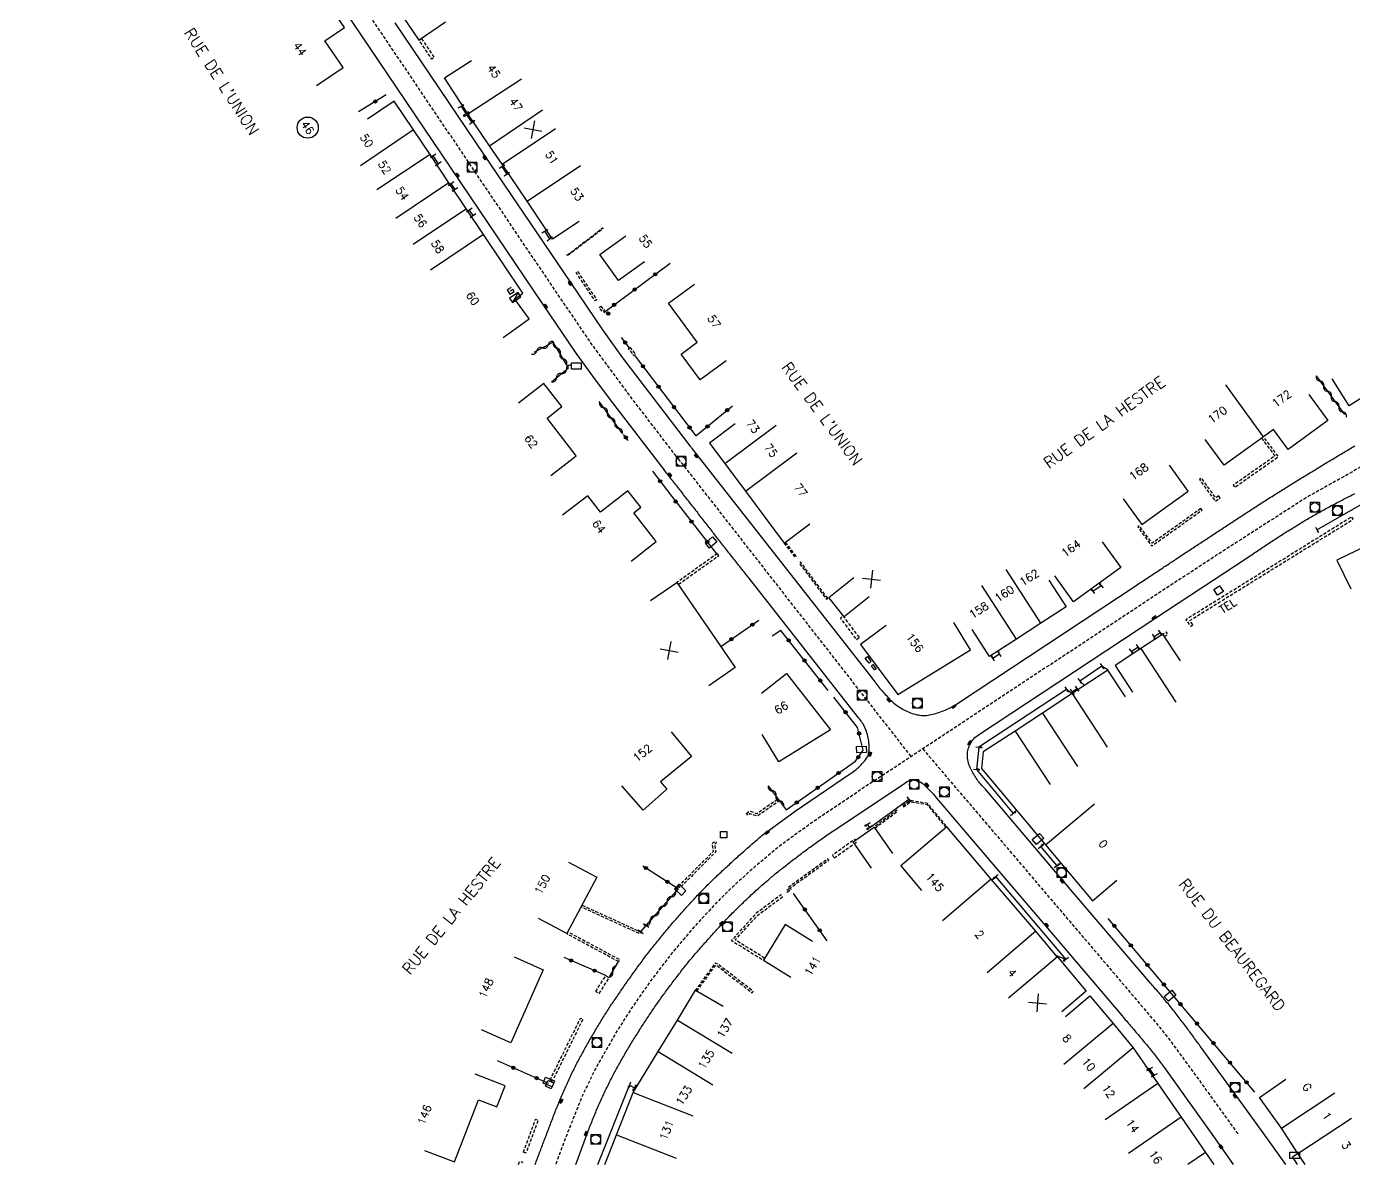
# Model space of a CAD drawing. Header units: millimetres. Extents: x 119599 to 140000, y 124063 to 129001.
# Drawn here: x 139000 to 139207.2, y 128000 to 128177.8 of the extents above; entities that cross this region are included whole.
import ezdxf
from ezdxf.enums import TextEntityAlignment as Align

# ---------------------------------------------------------------- set-up
doc = ezdxf.new("R2010")
doc.units = ezdxf.units.MM
doc.linetypes.add('DASHED', pattern=[0.75, 0.5, -0.25])
doc.layers.get('0').update_dxf_attribs({"linetype": 'CONTINUOUS'})
for name, color, linetype in [('W0001', 6, 'DASHED'), ('W0008', 7, 'CONTINUOUS'), ('W0100', 7, 'CONTINUOUS'), ('W0105', 7, 'CONTINUOUS'), ('W0112', 1, 'DASHED'), ('W0310', 3, 'CONTINUOUS'), ('W0322', 7, 'CONTINUOUS'), ('W0400', 7, 'CONTINUOUS'), ('W0420', 7, 'CONTINUOUS'), ('W0432', 7, 'CONTINUOUS'), ('W0984', 7, 'CONTINUOUS'), ('W0989', 7, 'CONTINUOUS'), ('W0991', 7, 'CONTINUOUS'), ('W1102', 7, 'CONTINUOUS'), ('W1471', 7, 'CONTINUOUS')]:
    doc.layers.add(name, color=color, linetype=linetype)
doc.styles.get("Standard").update_dxf_attribs({"font": 'romans.shx', "width": 0.85})

# ---------------------------------------------------------------- blocks, each defined once
blk = doc.blocks.new('T400')
for p, q in [((-0.15, 0.3), (0.15, 0.3)), ((-0.15, -0.25), (-0.15, 0.3)), ((-0.15, 0.15), (0.15, 0.15)), ((-0.15, 0), (0.15, 0)), ((0.15, 0.3), (0.15, -0.25)), ((-0.15, -0.15), (0.15, -0.15)), ((-0.15, -0.25), (-0.15, -0.3)), ((-0.15, -0.3), (0.15, -0.3)), ((0.15, -0.3), (0.15, -0.25))]:
    blk.add_line(p, q)
blk = doc.blocks.new('T420')
for p, q in [((0.75, 0.75), (-0.75, 0.75)), ((-0.75, 0.75), (-0.75, -0.75)), ((0.75, 0.75), (0.75, -0.75)), ((0.75, -0.75), (-0.75, -0.75))]:
    blk.add_line(p, q)
blk.add_ellipse((0, 0), major_axis=(-0.53, 0.53), ratio=1, start_param=3.926991, end_param=10.210176)
blk = doc.blocks.new('t105o')
for p, q in [((-0.5, 0), (0.5, 0)), ((0.5, 0), (0.2, 0.1)), ((0.5, 0), (0.2, -0.1))]:
    blk.add_line(p, q)
blk = doc.blocks.new('t112o')
at = {"color": 0, "linetype": 'Continuous'}
for p, q in [((-0.5, 0.5), (0.5, 0.5)), ((-0.5, -0.5), (-0.5, 0.5)), ((0.5, 0.5), (0.5, -0.5)), ((0.5, -0.5), (-0.5, -0.5))]:
    blk.add_line(p, q, dxfattribs=at)
blk = doc.blocks.new('T1471')
at = {"color": 0, "linetype": 'Continuous', "flags": 128}
blk.add_lwpolyline([(-0.75, -0.5), (-0.75, 0.5), (0.75, 0.5), (0.75, -0.5), (-0.75, -0.5)], dxfattribs=at)
blk = doc.blocks.new('t310o')
at = {"color": 0, "linetype": 'Continuous'}
for centre, start, end in [((-0.5, 0.38), 216.8699, 323.1304), ((0.5, -0.37), 36.8699, 143.1303)]:
    blk.add_arc(centre, 0.625, start, end, dxfattribs=at)
blk = doc.blocks.new('t322o')
at = {"color": 0, "linetype": 'Continuous'}
for radius in [0.25, 0.15]:
    blk.add_circle((0, 0), radius, dxfattribs=at)
blk = doc.blocks.new('t991o')
at = {"color": 0, "linetype": 'Continuous'}
for p, q in [((-1, 1), (1, -1)), ((-1, -1), (1, 1))]:
    blk.add_line(p, q, dxfattribs=at)
blk = doc.blocks.new('T432')
at = {"flags": 128}
for points in [[(-0.4, 2.1), (-0.4, 1.3)], [(-0.39, 2.1), (0.41, 2.1)], [(0.8, 0.8), (-0.8, 0.8)], [(-0.8, 0.8), (-0.8, 0)], [(0.8, 0.8), (-0.8, 0)], [(-0.8, 0), (0.8, 0)], [(-0.4, 1.3), (0.4, 1.3)], [(0, 1.7), (0.4, 1.7)], [(0.4, 1.3), (0.4, 1.7)], [(0.8, 0), (0.8, 0.8)]]:
    blk.add_lwpolyline(points, dxfattribs=at)

msp = doc.modelspace()

# ---------------------------------------------------------------- linework, layer by layer
at = {"layer": 'W0001', "flags": 128}
for points in [[(139000, 128259.03), (139012.29, 128240.74), (139022.21, 128226.04), (139050.37, 128184.21), (139072.09, 128151.99), (139077.46, 128144.04), (139083.16, 128135.62), (139088.31, 128128.05), (139094.5, 128119.68), (139101.76, 128110.22)], [(139563.02, 128239.66), (139436.82, 128193.35), (139395.59, 128178.28), (139241.5, 128121.95), (139210.69, 128110.34), (139206.44, 128107.86), (139200.22, 128104.4), (139185.68, 128095.07), (139175.07, 128088.1), (139130.89, 128058.94), (139123.69, 128054.1), (139120.53, 128051.87), (139117.35, 128049.53), (139113.85, 128046.61), (139110.55, 128043.64), (139107.81, 128040.96), (139104.23, 128037.07), (139100.81, 128033.05), (139097.46, 128028.67), (139094.39, 128024.27), (139091.96, 128020.44), (139088.6, 128014.49), (139086.7, 128010.5), (139084.15, 128004.07), (139082.63, 128000)], [(139101.79, 128110.25), (139138.13, 128063.72)], [(139139.97, 128064.94), (139171.46, 128027.95), (139176.27, 128022.28), (139178.61, 128019.35), (139181.53, 128015.38), (139184.21, 128011.67), (139189.32, 128004.59)]]:
    msp.add_lwpolyline(points, dxfattribs=at)
at = {"layer": 'W0008', "flags": 128}
for points in [[(139099.69, 128108.4), (139091.7, 128118.8), (139088.72, 128122.78), (139085.75, 128126.89), (139080.67, 128134.38), (139053.56, 128174.55), (139043.11, 128190.11), (139022.02, 128221.48), (139016.1, 128230.2), (139005.35, 128246.2), (139000, 128254.15)], [(139103.82, 128112.05), (139093.13, 128126.02), (139090.03, 128130.4), (139085.01, 128137.8), (139071.55, 128157.67), (139057.58, 128178.38)], [(139103.8, 128112.03), (139104.68, 128110.88), (139115.66, 128096.84), (139132.16, 128075.8), (139132.31, 128075.59), (139132.47, 128075.39), (139132.63, 128075.18), (139132.78, 128074.98), (139132.95, 128074.78), (139133.11, 128074.58), (139133.27, 128074.38), (139133.44, 128074.19), (139133.61, 128074), (139133.78, 128073.8), (139133.96, 128073.61), (139134.12, 128073.44), (139134.29, 128073.26), (139134.45, 128073.08), (139134.61, 128072.9), (139134.78, 128072.72), (139134.94, 128072.55), (139135.12, 128072.38), (139135.29, 128072.21), (139135.47, 128072.05), (139135.66, 128071.9), (139135.86, 128071.75), (139136.06, 128071.61), (139136.28, 128071.48), (139136.49, 128071.35), (139136.71, 128071.22), (139136.93, 128071.09), (139137.16, 128070.97), (139137.38, 128070.86), (139137.61, 128070.75), (139137.84, 128070.65), (139138.07, 128070.56), (139138.31, 128070.47), (139138.55, 128070.4), (139138.79, 128070.33), (139139.04, 128070.27), (139139.29, 128070.23), (139139.54, 128070.19), (139139.8, 128070.17), (139140.06, 128070.16), (139140.31, 128070.16), (139140.57, 128070.17), (139140.82, 128070.2), (139141.06, 128070.24), (139141.31, 128070.28), (139141.55, 128070.34), (139141.79, 128070.4), (139142.03, 128070.47), (139142.27, 128070.55), (139142.51, 128070.63), (139142.74, 128070.72), (139142.98, 128070.81), (139143.21, 128070.9), (139143.45, 128070.99), (139143.68, 128071.08), (139143.91, 128071.17), (139144.13, 128071.27), (139144.35, 128071.38), (139144.57, 128071.5), (139144.78, 128071.62), (139144.98, 128071.75), (139145.18, 128071.89), (139145.38, 128072.04), (139173.3, 128090.48), (139173.5, 128090.62), (139173.71, 128090.75), (139173.92, 128090.89), (139174.13, 128091.03), (139174.33, 128091.16), (139174.54, 128091.3), (139174.75, 128091.44), (139174.96, 128091.57), (139175.16, 128091.71), (139175.37, 128091.85), (139175.58, 128091.98), (139175.79, 128092.12), (139175.99, 128092.26), (139176.2, 128092.39), (139176.41, 128092.53), (139176.62, 128092.67), (139176.82, 128092.8), (139177.03, 128092.94), (139177.24, 128093.08), (139177.45, 128093.21), (139177.65, 128093.35), (139177.86, 128093.49), (139178.07, 128093.62), (139178.28, 128093.76), (139178.49, 128093.9), (139178.69, 128094.03), (139178.9, 128094.17), (139179.11, 128094.31), (139179.32, 128094.44), (139179.52, 128094.58), (139179.73, 128094.72), (139179.94, 128094.85), (139180.15, 128094.99), (139180.35, 128095.13), (139180.56, 128095.26), (139180.77, 128095.4), (139180.98, 128095.54), (139181.18, 128095.67), (139181.39, 128095.81), (139181.6, 128095.95), (139181.81, 128096.08), (139182.01, 128096.22), (139182.22, 128096.36), (139182.43, 128096.49), (139182.64, 128096.63), (139182.85, 128096.77), (139183.05, 128096.9), (139183.26, 128097.04), (139183.47, 128097.18), (139183.68, 128097.31), (139183.88, 128097.45), (139184.09, 128097.59), (139184.3, 128097.72), (139184.51, 128097.86), (139184.71, 128098), (139184.92, 128098.13), (139185.13, 128098.27), (139185.34, 128098.41), (139185.54, 128098.55), (139185.75, 128098.68), (139185.96, 128098.82), (139186.17, 128098.96), (139186.37, 128099.09), (139186.58, 128099.23), (139186.79, 128099.37), (139187, 128099.5), (139187.2, 128099.64), (139187.41, 128099.78), (139187.62, 128099.91), (139187.83, 128100.05), (139188.04, 128100.19), (139188.24, 128100.32), (139188.45, 128100.46), (139188.66, 128100.6), (139188.87, 128100.73), (139189.08, 128100.87), (139189.28, 128101.01), (139189.49, 128101.14), (139189.7, 128101.28), (139189.91, 128101.41), (139190.12, 128101.55), (139190.33, 128101.69), (139190.54, 128101.82), (139190.75, 128101.96), (139190.95, 128102.09), (139191.16, 128102.23), (139191.37, 128102.36), (139191.58, 128102.5), (139191.79, 128102.63), (139192, 128102.77), (139192.21, 128102.9), (139192.42, 128103.04), (139192.63, 128103.17), (139192.84, 128103.31), (139193.05, 128103.44), (139193.26, 128103.58), (139193.47, 128103.71), (139193.68, 128103.85), (139193.89, 128103.98), (139194.1, 128104.11), (139194.31, 128104.25), (139194.52, 128104.38), (139194.73, 128104.51), (139194.94, 128104.65), (139195.15, 128104.78), (139195.36, 128104.91), (139195.57, 128105.05), (139195.78, 128105.18), (139195.99, 128105.31), (139196.2, 128105.45), (139196.41, 128105.58), (139196.63, 128105.71), (139196.83, 128105.84), (139197.04, 128105.97), (139197.25, 128106.1), (139197.46, 128106.23), (139197.67, 128106.36), (139197.88, 128106.49), (139198.09, 128106.62), (139198.31, 128106.75), (139198.52, 128106.88), (139198.73, 128107.01), (139198.94, 128107.14), (139199.15, 128107.27), (139199.36, 128107.4), (139199.57, 128107.52), (139199.78, 128107.65), (139199.99, 128107.78), (139200.2, 128107.91), (139200.41, 128108.04), (139200.63, 128108.17), (139200.84, 128108.29), (139201.05, 128108.42), (139201.26, 128108.55), (139201.47, 128108.68), (139201.68, 128108.81), (139201.89, 128108.94), (139202.1, 128109.06), (139202.31, 128109.19), (139202.53, 128109.32), (139202.74, 128109.45), (139202.95, 128109.58), (139203.16, 128109.71), (139203.37, 128109.84), (139203.58, 128109.97), (139203.8, 128110.1), (139204.01, 128110.22), (139204.22, 128110.35), (139204.44, 128110.48), (139204.65, 128110.61), (139204.87, 128110.73), (139205.08, 128110.86), (139205.3, 128110.99), (139205.51, 128111.11), (139205.73, 128111.24), (139205.94, 128111.37), (139206.16, 128111.49), (139206.37, 128111.62), (139206.59, 128111.75), (139206.8, 128111.88), (139207.01, 128112.01), (139207.22, 128112.14), (139207.44, 128112.27)], [(139079.44, 128000), (139079.44, 128000.01), (139079.53, 128000.24), (139079.62, 128000.47), (139079.7, 128000.7), (139079.79, 128000.93), (139079.87, 128001.16), (139079.96, 128001.39), (139080.05, 128001.62), (139080.13, 128001.85), (139080.22, 128002.08), (139080.31, 128002.31), (139080.4, 128002.54), (139080.48, 128002.77), (139080.57, 128003), (139080.66, 128003.23), (139080.74, 128003.46), (139080.83, 128003.69), (139080.92, 128003.92), (139081.01, 128004.15), (139081.1, 128004.39), (139081.19, 128004.62), (139081.28, 128004.86), (139081.37, 128005.1), (139081.46, 128005.34), (139081.55, 128005.57), (139081.64, 128005.81), (139081.73, 128006.05), (139081.82, 128006.28), (139081.91, 128006.52), (139081.99, 128006.76), (139082.09, 128007), (139082.18, 128007.23), (139082.27, 128007.47), (139082.36, 128007.71), (139082.45, 128007.94), (139082.54, 128008.18), (139082.63, 128008.41), (139082.73, 128008.65), (139082.82, 128008.89), (139082.92, 128009.12), (139083.01, 128009.36), (139083.11, 128009.59), (139083.21, 128009.82), (139083.31, 128010.06), (139083.41, 128010.29), (139083.51, 128010.53), (139083.61, 128010.76), (139083.71, 128010.99), (139083.81, 128011.23), (139083.91, 128011.46), (139084.01, 128011.69), (139084.11, 128011.93), (139084.22, 128012.16), (139084.32, 128012.39), (139084.43, 128012.62), (139084.53, 128012.85), (139084.64, 128013.09), (139084.74, 128013.32), (139084.85, 128013.55), (139084.96, 128013.78), (139085.07, 128014.01), (139085.18, 128014.24), (139085.29, 128014.47), (139085.4, 128014.69), (139085.52, 128014.92), (139085.63, 128015.15), (139085.74, 128015.38), (139085.86, 128015.6), (139085.97, 128015.82), (139086.09, 128016.04), (139086.2, 128016.26), (139086.32, 128016.48), (139086.44, 128016.7), (139086.55, 128016.92), (139086.67, 128017.14), (139086.79, 128017.35), (139086.91, 128017.57), (139087.03, 128017.79), (139087.15, 128018.01), (139087.27, 128018.22), (139087.39, 128018.44), (139087.51, 128018.65), (139087.63, 128018.87), (139087.76, 128019.08), (139087.88, 128019.3), (139088, 128019.51), (139088.13, 128019.73), (139088.25, 128019.94), (139088.38, 128020.16), (139088.5, 128020.37), (139088.63, 128020.58), (139088.75, 128020.8), (139088.88, 128021.01), (139089.01, 128021.22), (139089.13, 128021.43), (139089.26, 128021.65), (139089.39, 128021.86), (139089.52, 128022.07), (139089.65, 128022.28), (139089.77, 128022.49), (139089.9, 128022.71), (139090.03, 128022.92), (139090.16, 128023.13), (139090.29, 128023.34), (139090.42, 128023.55), (139090.56, 128023.76), (139090.69, 128023.97), (139090.82, 128024.18), (139090.96, 128024.39), (139091.1, 128024.6), (139091.23, 128024.81), (139091.37, 128025.02), (139091.51, 128025.22), (139091.65, 128025.43), (139091.79, 128025.63), (139091.93, 128025.84), (139092.08, 128026.05), (139092.22, 128026.25), (139092.36, 128026.46), (139092.5, 128026.67), (139092.65, 128026.87), (139092.79, 128027.08), (139092.93, 128027.29), (139093.07, 128027.49), (139093.22, 128027.7), (139093.36, 128027.9), (139093.5, 128028.11), (139093.65, 128028.31), (139093.79, 128028.52), (139093.93, 128028.73), (139094.08, 128028.93), (139094.22, 128029.13), (139094.37, 128029.34), (139094.51, 128029.54), (139094.66, 128029.75), (139094.8, 128029.95), (139094.95, 128030.16), (139095.1, 128030.36), (139095.24, 128030.56), (139095.39, 128030.76), (139095.54, 128030.97), (139095.69, 128031.17), (139095.84, 128031.37), (139095.98, 128031.57), (139096.13, 128031.77), (139096.28, 128031.98), (139096.43, 128032.18), (139096.58, 128032.38), (139096.74, 128032.58), (139096.89, 128032.78), (139097.04, 128032.98), (139097.19, 128033.17), (139097.35, 128033.37), (139097.5, 128033.57), (139097.65, 128033.77), (139097.81, 128033.96), (139097.96, 128034.16), (139098.12, 128034.35), (139098.27, 128034.55), (139098.43, 128034.74), (139098.58, 128034.93), (139098.74, 128035.12), (139098.89, 128035.32), (139099.05, 128035.51), (139099.21, 128035.7), (139099.36, 128035.89), (139099.52, 128036.08), (139099.68, 128036.27), (139099.84, 128036.46), (139100, 128036.65), (139100.16, 128036.84), (139100.32, 128037.03), (139100.48, 128037.22), (139100.64, 128037.4), (139100.8, 128037.59), (139100.96, 128037.78), (139101.12, 128037.97), (139101.28, 128038.15), (139101.45, 128038.34), (139101.61, 128038.53), (139101.77, 128038.71), (139101.94, 128038.9), (139102.1, 128039.08), (139102.26, 128039.27), (139102.43, 128039.45), (139102.59, 128039.64), (139102.76, 128039.82), (139102.92, 128040.01), (139103.09, 128040.19), (139103.25, 128040.37), (139103.42, 128040.56), (139103.59, 128040.74), (139103.75, 128040.92), (139103.92, 128041.1), (139104.09, 128041.29), (139104.26, 128041.47), (139104.42, 128041.65), (139104.59, 128041.83), (139104.76, 128042.01), (139104.93, 128042.19), (139105.1, 128042.37), (139105.28, 128042.55), (139105.45, 128042.73), (139105.62, 128042.91), (139105.8, 128043.09), (139105.97, 128043.27), (139106.15, 128043.44), (139106.32, 128043.62), (139106.5, 128043.79), (139106.68, 128043.97), (139106.85, 128044.14), (139107.03, 128044.32), (139107.21, 128044.49), (139107.39, 128044.66), (139107.57, 128044.83), (139107.75, 128045.01), (139107.93, 128045.18), (139108.11, 128045.35), (139108.29, 128045.52), (139108.48, 128045.69), (139108.66, 128045.87), (139108.84, 128046.04), (139109.03, 128046.21), (139109.21, 128046.38), (139109.4, 128046.55), (139109.58, 128046.72), (139109.77, 128046.89), (139109.95, 128047.06), (139110.14, 128047.23), (139110.32, 128047.4), (139110.51, 128047.57), (139110.69, 128047.74), (139110.88, 128047.91), (139111.07, 128048.08), (139111.26, 128048.25), (139111.44, 128048.41), (139111.63, 128048.58), (139111.82, 128048.75), (139112.01, 128048.91), (139112.19, 128049.08), (139112.38, 128049.25), (139112.57, 128049.41), (139112.76, 128049.58), (139112.95, 128049.74), (139113.14, 128049.91), (139113.33, 128050.07), (139113.52, 128050.24), (139113.71, 128050.4), (139113.9, 128050.57), (139114.09, 128050.73), (139114.28, 128050.89), (139114.48, 128051.06), (139114.67, 128051.22), (139114.86, 128051.38), (139120.07, 128055.18), (139128.53, 128060.96), (139128.75, 128061.1), (139128.97, 128061.25), (139129.18, 128061.4), (139129.38, 128061.56), (139129.59, 128061.72), (139129.78, 128061.9), (139129.98, 128062.07), (139130.17, 128062.25), (139130.35, 128062.44), (139130.53, 128062.63), (139130.71, 128062.83), (139130.87, 128063.03), (139131.03, 128063.24), (139131.18, 128063.46), (139131.32, 128063.68), (139131.43, 128063.92), (139131.51, 128064.17), (139131.56, 128064.41), (139131.6, 128064.65), (139131.61, 128064.89), (139131.61, 128065.13), (139131.61, 128065.37), (139131.59, 128065.62), (139131.56, 128065.88), (139131.53, 128066.14), (139131.49, 128066.4), (139131.44, 128066.66), (139131.39, 128066.92), (139131.33, 128067.17), (139131.26, 128067.42), (139131.18, 128067.67), (139131.08, 128067.92), (139130.98, 128068.17), (139130.88, 128068.39), (139130.77, 128068.61), (139130.65, 128068.82), (139130.53, 128069.02), (139130.39, 128069.22), (139130.25, 128069.42), (139130.1, 128069.6), (139129.94, 128069.79), (139129.78, 128069.97), (139112.81, 128091.63), (139112.65, 128091.83), (139112.49, 128092.02), (139112.34, 128092.22), (139112.18, 128092.42), (139112.03, 128092.62), (139111.87, 128092.81), (139111.72, 128093.01), (139111.56, 128093.21), (139111.4, 128093.41), (139111.25, 128093.6), (139111.09, 128093.8), (139110.94, 128094), (139110.78, 128094.2), (139110.63, 128094.39), (139110.47, 128094.59), (139110.32, 128094.79), (139110.16, 128094.99), (139110, 128095.18), (139109.85, 128095.38), (139109.69, 128095.58), (139109.54, 128095.78), (139109.38, 128095.98), (139109.23, 128096.17), (139109.07, 128096.37), (139108.92, 128096.57), (139108.76, 128096.77), (139108.61, 128096.97), (139108.45, 128097.16), (139108.3, 128097.36), (139108.14, 128097.56), (139107.99, 128097.76), (139107.83, 128097.96), (139107.68, 128098.15), (139107.52, 128098.35), (139107.37, 128098.55), (139107.21, 128098.75), (139107.06, 128098.94), (139106.91, 128099.14), (139106.75, 128099.34), (139106.6, 128099.53), (139106.45, 128099.73), (139106.29, 128099.92), (139106.14, 128100.12), (139105.99, 128100.32), (139105.83, 128100.51), (139105.68, 128100.71), (139105.53, 128100.91), (139105.38, 128101.1), (139105.22, 128101.3), (139105.07, 128101.5), (139104.92, 128101.69), (139104.77, 128101.89), (139104.61, 128102.08), (139104.46, 128102.28), (139104.31, 128102.48), (139104.16, 128102.67), (139104, 128102.87), (139103.85, 128103.07), (139103.7, 128103.26), (139103.55, 128103.46), (139103.39, 128103.66), (139103.24, 128103.85), (139103.09, 128104.05), (139102.93, 128104.25), (139102.78, 128104.44), (139102.63, 128104.64), (139102.48, 128104.83), (139102.32, 128105.03), (139102.17, 128105.23), (139102.02, 128105.42), (139101.87, 128105.62), (139101.71, 128105.82), (139101.56, 128106.01), (139101.41, 128106.21), (139101.25, 128106.4), (139101.1, 128106.6), (139100.95, 128106.8), (139100.8, 128106.99), (139100.64, 128107.19), (139100.49, 128107.39), (139100.34, 128107.58), (139100.18, 128107.78), (139100.02, 128107.98), (139099.87, 128108.18), (139099.71, 128108.37), (139099.56, 128108.57)], [(139190, 128009.24), (139183.47, 128018.26), (139183.32, 128018.46), (139183.18, 128018.67), (139183.03, 128018.87), (139182.88, 128019.08), (139182.74, 128019.28), (139182.59, 128019.48), (139182.44, 128019.69), (139182.3, 128019.89), (139182.15, 128020.09), (139182, 128020.3), (139181.85, 128020.5), (139181.7, 128020.7), (139181.55, 128020.9), (139181.41, 128021.11), (139181.26, 128021.31), (139181.11, 128021.51), (139180.95, 128021.71), (139180.8, 128021.91), (139180.65, 128022.11), (139180.5, 128022.31), (139180.35, 128022.51), (139180.2, 128022.71), (139180.04, 128022.91), (139179.89, 128023.11), (139179.73, 128023.32), (139179.57, 128023.52), (139179.41, 128023.72), (139179.25, 128023.93), (139179.09, 128024.13), (139178.93, 128024.33), (139178.77, 128024.53), (139178.61, 128024.73), (139178.44, 128024.93), (139178.28, 128025.13), (139178.12, 128025.33), (139177.95, 128025.53), (139177.79, 128025.73), (139177.63, 128025.92), (139177.47, 128026.11), (139177.31, 128026.29), (139177.15, 128026.48), (139176.99, 128026.67), (139176.83, 128026.85), (139176.67, 128027.04), (139176.51, 128027.23), (139176.35, 128027.41), (139176.19, 128027.6), (139176.03, 128027.78), (139175.86, 128027.97), (139175.7, 128028.15), (139175.54, 128028.33), (139161.87, 128044.35), (139149.72, 128058.71), (139149.55, 128058.87), (139149.38, 128059.04), (139149.22, 128059.22), (139149.06, 128059.4), (139148.9, 128059.58), (139148.75, 128059.77), (139148.6, 128059.96), (139148.46, 128060.15), (139148.32, 128060.35), (139148.19, 128060.55), (139148.07, 128060.75), (139147.94, 128060.96), (139147.81, 128061.18), (139147.69, 128061.39), (139147.58, 128061.6), (139147.46, 128061.82), (139147.36, 128062.04), (139147.27, 128062.27), (139147.18, 128062.5), (139147.11, 128062.73), (139147.05, 128062.97), (139147, 128063.22), (139146.97, 128063.46), (139146.95, 128063.71), (139146.95, 128063.96), (139146.96, 128064.2), (139146.98, 128064.45), (139147.02, 128064.69), (139147.07, 128064.93), (139147.15, 128065.17), (139147.24, 128065.4), (139147.34, 128065.64), (139147.46, 128065.86), (139147.6, 128066.07), (139147.75, 128066.27), (139147.9, 128066.46), (139148.08, 128066.64), (139148.26, 128066.81), (139148.46, 128066.97), (139148.67, 128067.12), (139176.22, 128085.32), (139190.8, 128094.88), (139191.01, 128095.03), (139191.22, 128095.17), (139191.42, 128095.31), (139191.63, 128095.45), (139191.84, 128095.59), (139192.04, 128095.73), (139192.25, 128095.87), (139192.46, 128096.01), (139192.66, 128096.15), (139192.87, 128096.29), (139193.08, 128096.43), (139193.29, 128096.57), (139193.5, 128096.71), (139193.71, 128096.85), (139193.91, 128096.98), (139194.12, 128097.12), (139194.33, 128097.26), (139194.54, 128097.39), (139194.75, 128097.53), (139194.96, 128097.67), (139195.17, 128097.8), (139195.38, 128097.94), (139195.59, 128098.07), (139195.8, 128098.21), (139196.01, 128098.34), (139196.23, 128098.48), (139196.44, 128098.61), (139196.65, 128098.75), (139196.86, 128098.88), (139197.07, 128099.01), (139197.28, 128099.14), (139197.49, 128099.28), (139197.7, 128099.41), (139197.91, 128099.54), (139198.12, 128099.67), (139198.34, 128099.8), (139198.55, 128099.93), (139198.76, 128100.06), (139198.97, 128100.19), (139199.18, 128100.32), (139199.4, 128100.45), (139199.61, 128100.58), (139199.82, 128100.7), (139200.04, 128100.83), (139200.25, 128100.96), (139200.46, 128101.08), (139200.68, 128101.2), (139200.89, 128101.33), (139201.11, 128101.45), (139201.33, 128101.57), (139201.54, 128101.7), (139201.76, 128101.82), (139201.98, 128101.94), (139202.2, 128102.05), (139202.41, 128102.17), (139202.63, 128102.29), (139202.85, 128102.41), (139203.07, 128102.53), (139203.29, 128102.65), (139203.5, 128102.76), (139203.72, 128102.88), (139203.94, 128103), (139204.16, 128103.11), (139204.38, 128103.23), (139204.6, 128103.35), (139204.82, 128103.46), (139205.04, 128103.58), (139205.26, 128103.69), (139205.48, 128103.81), (139205.7, 128103.92), (139205.92, 128104.03), (139206.14, 128104.15), (139206.36, 128104.26), (139206.58, 128104.37), (139206.8, 128104.49), (139207.02, 128104.6), (139207.24, 128104.71), (139207.46, 128104.82)], [(139085.8, 128000), (139087.69, 128005.12), (139087.78, 128005.35), (139087.86, 128005.59), (139087.95, 128005.83), (139088.05, 128006.06), (139088.14, 128006.3), (139088.23, 128006.53), (139088.32, 128006.76), (139088.41, 128007), (139088.51, 128007.23), (139088.6, 128007.46), (139088.7, 128007.7), (139088.8, 128007.93), (139088.89, 128008.16), (139088.99, 128008.39), (139089.09, 128008.63), (139089.19, 128008.86), (139089.29, 128009.09), (139089.39, 128009.32), (139089.49, 128009.55), (139089.59, 128009.78), (139089.7, 128010.01), (139089.8, 128010.24), (139089.91, 128010.46), (139090.01, 128010.69), (139090.12, 128010.92), (139090.23, 128011.15), (139090.33, 128011.38), (139090.44, 128011.6), (139090.55, 128011.83), (139090.66, 128012.06), (139090.77, 128012.28), (139090.88, 128012.51), (139091, 128012.73), (139091.11, 128012.96), (139091.22, 128013.18), (139091.34, 128013.41), (139091.45, 128013.63), (139091.57, 128013.85), (139091.69, 128014.08), (139091.8, 128014.3), (139091.92, 128014.52), (139092.04, 128014.74), (139092.16, 128014.96), (139092.28, 128015.19), (139092.4, 128015.41), (139092.52, 128015.63), (139092.65, 128015.85), (139092.77, 128016.06), (139092.89, 128016.28), (139093.02, 128016.5), (139093.14, 128016.72), (139093.27, 128016.94), (139093.39, 128017.15), (139093.52, 128017.37), (139093.65, 128017.59), (139093.77, 128017.8), (139093.9, 128018.02), (139094.03, 128018.24), (139094.16, 128018.45), (139094.29, 128018.67), (139094.42, 128018.88), (139094.55, 128019.1), (139094.68, 128019.31), (139094.82, 128019.52), (139094.95, 128019.74), (139095.08, 128019.95), (139095.21, 128020.16), (139095.35, 128020.38), (139095.48, 128020.59), (139095.62, 128020.8), (139095.75, 128021.01), (139095.89, 128021.22), (139096.02, 128021.43), (139096.16, 128021.65), (139096.3, 128021.86), (139096.43, 128022.07), (139096.57, 128022.28), (139096.71, 128022.49), (139096.85, 128022.7), (139096.99, 128022.91), (139097.12, 128023.12), (139097.26, 128023.33), (139097.4, 128023.54), (139097.54, 128023.75), (139097.68, 128023.95), (139097.82, 128024.16), (139097.96, 128024.36), (139098.1, 128024.57), (139098.24, 128024.77), (139098.38, 128024.97), (139098.52, 128025.18), (139098.66, 128025.38), (139098.81, 128025.58), (139098.95, 128025.79), (139099.09, 128025.99), (139099.24, 128026.19), (139099.38, 128026.39), (139099.53, 128026.59), (139099.67, 128026.79), (139099.82, 128026.99), (139099.97, 128027.19), (139100.11, 128027.39), (139100.26, 128027.59), (139100.41, 128027.79), (139100.56, 128027.99), (139100.71, 128028.18), (139100.86, 128028.38), (139101, 128028.58), (139101.15, 128028.78), (139101.31, 128028.97), (139101.46, 128029.17), (139101.61, 128029.37), (139101.76, 128029.56), (139101.91, 128029.76), (139102.06, 128029.95), (139102.21, 128030.15), (139102.37, 128030.35), (139102.52, 128030.54), (139102.67, 128030.73), (139102.83, 128030.93), (139102.98, 128031.12), (139103.14, 128031.32), (139103.3, 128031.52), (139103.46, 128031.72), (139103.62, 128031.91), (139103.78, 128032.11), (139103.94, 128032.31), (139104.11, 128032.5), (139104.27, 128032.7), (139104.44, 128032.89), (139104.61, 128033.08), (139104.77, 128033.28), (139104.94, 128033.47), (139105.11, 128033.66), (139105.28, 128033.85), (139105.45, 128034.05), (139105.62, 128034.24), (139105.79, 128034.43), (139105.96, 128034.62), (139106.13, 128034.81), (139106.3, 128035), (139106.46, 128035.19), (139106.63, 128035.38), (139106.8, 128035.57), (139106.97, 128035.76), (139107.14, 128035.95), (139107.31, 128036.14), (139107.49, 128036.33), (139107.66, 128036.52), (139107.83, 128036.71), (139108, 128036.9), (139108.17, 128037.08), (139108.34, 128037.27), (139108.52, 128037.46), (139108.69, 128037.65), (139108.86, 128037.83), (139109.04, 128038.02), (139109.21, 128038.2), (139109.39, 128038.39), (139109.57, 128038.57), (139109.75, 128038.75), (139109.92, 128038.94), (139110.1, 128039.12), (139110.28, 128039.3), (139110.46, 128039.48), (139110.64, 128039.65), (139110.82, 128039.83), (139111, 128040.01), (139111.18, 128040.19), (139111.36, 128040.36), (139111.54, 128040.54), (139111.72, 128040.72), (139111.9, 128040.89), (139112.08, 128041.07), (139112.26, 128041.24), (139112.44, 128041.41), (139112.63, 128041.59), (139112.81, 128041.76), (139113, 128041.93), (139113.18, 128042.11), (139113.37, 128042.28), (139113.55, 128042.45), (139113.74, 128042.62), (139113.92, 128042.79), (139114.11, 128042.96), (139114.3, 128043.13), (139114.49, 128043.29), (139114.68, 128043.46), (139114.86, 128043.63), (139115.05, 128043.79), (139115.24, 128043.96), (139115.43, 128044.12), (139115.62, 128044.28), (139115.81, 128044.44), (139115.99, 128044.6), (139116.18, 128044.76), (139116.37, 128044.92), (139116.56, 128045.07), (139116.75, 128045.23), (139116.94, 128045.39), (139117.13, 128045.54), (139117.32, 128045.7), (139117.51, 128045.85), (139117.7, 128046.01), (139117.9, 128046.16), (139118.09, 128046.31), (139118.28, 128046.47), (139118.47, 128046.62), (139118.67, 128046.77), (139118.86, 128046.92), (139119.06, 128047.07), (139119.25, 128047.23), (139119.44, 128047.38), (139119.64, 128047.53), (139119.84, 128047.68), (139120.03, 128047.82), (139120.23, 128047.97), (139120.42, 128048.12), (139120.62, 128048.27), (139120.81, 128048.42), (139121.01, 128048.57), (139121.21, 128048.72), (139121.41, 128048.86), (139121.6, 128049.01), (139121.8, 128049.16), (139122, 128049.3), (139122.2, 128049.45), (139122.4, 128049.59), (139122.6, 128049.74), (139122.79, 128049.88), (139122.99, 128050.03), (139123.19, 128050.17), (139123.39, 128050.31), (139123.6, 128050.46), (139123.8, 128050.6), (139124, 128050.74), (139124.2, 128050.88), (139124.4, 128051.02), (139124.6, 128051.16), (139124.81, 128051.3), (139125.01, 128051.44), (139125.21, 128051.58), (139125.41, 128051.72), (139125.62, 128051.86), (139125.82, 128052), (139126.03, 128052.14), (139126.23, 128052.27), (139126.44, 128052.41), (139126.64, 128052.55), (139137.2, 128059.56), (139137.4, 128059.74), (139137.62, 128059.88), (139137.87, 128059.98), (139138.13, 128060.04), (139138.4, 128060.07), (139138.68, 128060.06), (139138.94, 128060.02), (139139.2, 128059.94), (139139.46, 128059.84), (139139.67, 128059.73), (139139.87, 128059.6), (139140.05, 128059.45), (139140.22, 128059.29), (139140.39, 128059.13), (139140.55, 128058.96), (139140.72, 128058.8), (139140.91, 128058.61), (139141.1, 128058.43), (139141.28, 128058.23), (139141.46, 128058.04), (139141.63, 128057.84), (139141.81, 128057.65), (139141.98, 128057.44), (139142.14, 128057.24), (139143.44, 128055.74), (139146.97, 128051.54), (139159.14, 128037.3), (139171.11, 128023.2), (139171.28, 128023.01), (139171.45, 128022.81), (139171.61, 128022.62), (139171.78, 128022.43), (139171.95, 128022.23), (139172.11, 128022.04), (139172.28, 128021.85), (139172.44, 128021.65), (139172.61, 128021.46), (139172.77, 128021.26), (139172.94, 128021.07), (139173.1, 128020.88), (139173.27, 128020.68), (139173.43, 128020.49), (139173.6, 128020.29), (139173.76, 128020.1), (139173.92, 128019.9), (139174.09, 128019.71), (139174.25, 128019.51), (139174.41, 128019.31), (139174.58, 128019.12), (139174.74, 128018.92), (139174.9, 128018.73), (139175.06, 128018.54), (139175.22, 128018.34), (139175.38, 128018.15), (139175.54, 128017.96), (139175.7, 128017.76), (139175.86, 128017.56), (139176.02, 128017.37), (139176.17, 128017.17), (139176.33, 128016.97), (139176.48, 128016.78), (139176.64, 128016.57), (139176.8, 128016.36), (139176.96, 128016.16), (139177.11, 128015.95), (139177.27, 128015.74), (139177.42, 128015.53), (139177.57, 128015.32), (139177.72, 128015.11), (139184.49, 128005.62)]]:
    msp.add_lwpolyline(points, dxfattribs=at)
at = {"layer": 'W0008'}
for points in [[(139196.67, 128000), (139193.81, 128003.99), (139190, 128009.24)], [(139184.49, 128005.62), (139186.54, 128002.75), (139188.48, 128000)]]:
    msp.add_lwpolyline(points, dxfattribs=at)
at = {"layer": 'W0100', "flags": 128}
for points in [[(139045.29, 128168.57), (139049.43, 128171.37), (139046.59, 128175.58), (139049.65, 128177.64), (139045.62, 128183.63), (139042.61, 128188.1), (139038.62, 128194.02), (139036.36, 128197.31), (139033.03, 128202.28), (139029.69, 128207.31), (139027.45, 128210.66), (139024.53, 128215.11), (139021.31, 128219.96), (139019.21, 128222.93), (139016.26, 128227.33), (139013.16, 128231.9), (139010.73, 128235.51), (139008.23, 128239.23), (139005.12, 128243.8), (139001.85, 128248.77), (139000, 128251.59)], [(139065.44, 128178.46), (139061.31, 128175.65), (139057.86, 128180.72), (139061.99, 128183.53)], [(139086.29, 128147.33), (139082.13, 128144.56), (139078.17, 128150.52), (139074.3, 128156.29), (139072.33, 128159.17), (139068.94, 128164.17), (139065.29, 128169.78), (139069.49, 128172.5)], [(139074.46, 128129.19), (139078.51, 128132.12), (139076.27, 128135.21), (139077.53, 128136.11), (139071.39, 128145.28), (139065.98, 128153.36), (139063.04, 128157.79), (139060.43, 128161.65), (139057.4, 128166.12), (139053.26, 128163.31)], [(139067.87, 128165.34), (139068.61, 128164.17)], [(139068.74, 128163.98), (139069.55, 128162.82)], [(139064.34, 128156.33), (139063.51, 128157.57)], [(139074.23, 128155.92), (139075.01, 128154.74)], [(139066.94, 128152.34), (139066.34, 128153.24)], [(139069.77, 128148.25), (139069.17, 128149.12)], [(139080.92, 128145.82), (139081.69, 128144.63)], [(139082.13, 128144.56), (139082.13, 128144.56)], [(139096.53, 128141.05), (139092.48, 128138.12), (139089.56, 128142.17), (139093.61, 128145.1)], [(139109.25, 128125.55), (139105.22, 128122.59), (139102.26, 128126.61), (139104.74, 128128.48), (139100.28, 128134.56), (139104.31, 128137.52)], [(139223.28, 128135.05), (139225.98, 128130.84), (139221.71, 128128.1), (139218.05, 128125.78), (139206.57, 128118.53), (139203.9, 128122.76)], [(139081.9, 128107.65), (139085.85, 128110.72), (139081.29, 128116.58), (139083.62, 128118.4), (139080.81, 128122.01), (139076.86, 128118.94)], [(139200.29, 128120.28), (139203.23, 128116.23), (139197.03, 128111.73), (139194.75, 128114.84), (139193.18, 128113.71), (139187.03, 128109.25), (139184.09, 128113.29)], [(139110.67, 128115.71), (139106.66, 128112.71), (139109.05, 128109.52), (139112.29, 128105.2), (139118.33, 128097.09), (139122.34, 128100.08)], [(139171.27, 128104.01), (139174.21, 128099.97), (139181.44, 128105.22), (139178.5, 128109.26)], [(139221.15, 128102.72), (139219.19, 128107.32), (139213.87, 128105.05), (139210.26, 128103.19), (139211.2, 128101.37), (139209.38, 128100.43), (139210.88, 128097.42), (139204.67, 128094.44), (139206.83, 128089.94)], [(139094.41, 128094.27), (139098.34, 128097.35), (139094.83, 128101.83), (139095.93, 128102.69), (139093.92, 128105.26), (139089.65, 128101.92), (139087.66, 128104.48), (139083.71, 128101.42)], [(139201.54, 128099.16), (139213.42, 128105.98), (139213.72, 128105.47), (139215.12, 128106.08), (139215.27, 128105.73)], [(139167.98, 128097.3), (139170.91, 128093.25), (139163.52, 128087.92), (139160.59, 128091.98)], [(139097.44, 128088.09), (139101.56, 128090.92), (139110.7, 128077.62), (139106.58, 128074.79)], [(139131.61, 128088.68), (139127.69, 128085.57), (139125.29, 128088.6), (139129.2, 128091.71)], [(139159.65, 128091.31), (139162.37, 128087.11), (139158.42, 128084.55), (139154.63, 128082.09), (139150.4, 128079.36), (139147.69, 128083.56)], [(139166.53, 128089.59), (139167.85, 128090.48)], [(139134.24, 128084.21), (139130.24, 128081.22), (139136.06, 128073.44), (139147.42, 128080.42), (139144.81, 128084.68)], [(139180.22, 128078.68), (139177.48, 128082.86), (139174.04, 128080.61), (139170, 128077.97), (139172.74, 128073.79)], [(139176.06, 128082.42), (139177.06, 128083.09)], [(139172.52, 128080.16), (139173.59, 128080.84)], [(139150.92, 128079.12), (139151.95, 128079.8)], [(139114.77, 128073.64), (139118.71, 128076.72), (139125.59, 128067.9), (139117.5, 128062.91), (139114.88, 128067.17)], [(139171.64, 128073.06), (139168.9, 128077.24), (139163.29, 128073.57), (139158.65, 128070.5), (139154.39, 128067.72), (139149.39, 128064.45), (139149.13, 128061.89), (139159.13, 128049.94), (139166.47, 128041.2), (139170.3, 128044.42)], [(139168.91, 128077.25), (139167.96, 128077.85), (139164.51, 128075.52), (139165.22, 128074.83)], [(139163.28, 128073.56), (139162.43, 128074.21), (139148.75, 128065.19), (139148.38, 128061.72), (139154.08, 128054.84), (139154.64, 128055.35)], [(139163.31, 128073.84), (139164.05, 128074.34)], [(139100.69, 128067.61), (139103.85, 128063.74), (139098.99, 128059.78), (139099.99, 128058.64), (139096.29, 128055.38), (139092.98, 128059.14)], [(139131.33, 128053.1), (139131.68, 128052.62), (139137.8, 128057.06), (139137.91, 128056.87)], [(139131.97, 128046.3), (139129.09, 128050.39), (139132.37, 128052.7), (139135.25, 128048.61)], [(139160.99, 128032.46), (139157.63, 128036.45), (139150.68, 128044.55), (139143.73, 128052.75), (139136.54, 128046.64), (139139.78, 128042.83)], [(139158.92, 128050.19), (139158.38, 128049.69), (139160.92, 128046.67), (139161.54, 128047.07)], [(139084.65, 128047.23), (139089.07, 128044.89), (139084.4, 128036.08), (139079.98, 128038.42)], [(139150.81, 128044.47), (139151.37, 128044.94), (139162.33, 128032.04), (139160.9, 128032.58)], [(139095.92, 128036.33), (139096.77, 128037.32)], [(139122.76, 128034.83), (139118.51, 128037.47), (139115.09, 128031.92), (139119.35, 128029.29)], [(139076.14, 128032.43), (139080.71, 128030.4), (139075.65, 128019.01), (139071.08, 128021.05)], [(139161, 128032.42), (139165.51, 128027.06), (139161.68, 128023.84)], [(139090.31, 128000), (139092.14, 128004.62), (139094.74, 128011.24), (139098.67, 128017.64), (139101.66, 128022.54), (139104.48, 128027.25), (139108.79, 128024.71)], [(139162.25, 128023.14), (139166.09, 128026.34), (139169.69, 128022.01), (139172.85, 128018.21), (139176.69, 128012.63), (139180.35, 128007.38), (139180.35, 128007.38)], [(139062.18, 128002.2), (139066.85, 128000.4), (139070.57, 128010.1), (139073.47, 128008.99), (139074.74, 128012.31), (139070.08, 128014.1)], [(139176.14, 128013.94), (139175.42, 128014.93), (139175.21, 128014.97)], [(139089.24, 128000), (139094.17, 128012.38), (139094.94, 128011.98)]]:
    msp.add_lwpolyline(points, dxfattribs=at)
for points in [[(139186.33, 128090.41), (139186.92, 128089.54), (139185.99, 128088.94), (139185.46, 128089.84)], [(139131.58, 128078.32), (139130.97, 128079.1), (139131.32, 128079.38), (139131.89, 128078.58)], [(139132.44, 128077.29), (139131.95, 128077.9), (139132.18, 128078.11), (139132.7, 128077.46)]]:
    msp.add_lwpolyline(points, close=True, dxfattribs=at)
at = {"layer": 'W0100'}
for points in [[(139199.71, 128000), (139198.57, 128001.73), (139195.98, 128005.65), (139192.58, 128010.45), (139196.67, 128013.33)], [(139180.35, 128007.38), (139184.12, 128001.87), (139185.41, 128000)]]:
    msp.add_lwpolyline(points, dxfattribs=at)
at = {"layer": 'W0105'}
msp.add_lwpolyline([(139198.57, 128001.73), (139197.7, 128001.14), (139198.46, 128000)], dxfattribs=at)
at = {"layer": 'W0112', "flags": 128}
for points in [[(139061.68, 128175.9), (139063.67, 128172.95), (139063.3, 128172.7), (139061.31, 128175.65)], [(139084.41, 128142.05), (139089.98, 128146.32), (139090.06, 128146.23), (139084.49, 128141.96)], [(139086.07, 128139.53), (139089.04, 128135.1), (139088.79, 128134.94), (139085.82, 128139.36)], [(139089.68, 128134.08), (139090.02, 128133.63), (139090.09, 128133.67), (139090.29, 128133.43), (139090.06, 128133.24), (139090.02, 128133.29), (139089.94, 128133.24), (139089.44, 128133.9)], [(139094.23, 128127.7), (139095.13, 128126.51), (139094.89, 128126.33), (139093.99, 128127.53)], [(139192.87, 128113.48), (139194.97, 128110.68), (139188.47, 128106.12), (139188.69, 128105.8), (139195.53, 128110.59), (139193.18, 128113.71)], [(139186.21, 128104.48), (139185.74, 128104.14), (139183.51, 128107.23), (139183.2, 128107.01), (139185.65, 128103.61), (139186.43, 128104.17)], [(139183.42, 128102.48), (139175.8, 128097.06), (139173.79, 128099.79), (139173.54, 128099.6), (139175.73, 128096.63), (139183.6, 128102.23)], [(139182.17, 128084.34), (139181.67, 128084.99), (139207.21, 128100.81), (139206.98, 128101.18), (139181.04, 128085.1), (139181.82, 128084.08)], [(139120.21, 128095.02), (139118.54, 128097.24), (139118.33, 128097.09), (139120, 128094.87)], [(139107.91, 128095.46), (139101.56, 128090.92), (139101.78, 128090.61), (139108.13, 128095.15)], [(139125.13, 128088.46), (139120.88, 128094.13), (139120.67, 128093.97), (139124.92, 128088.31)], [(139130.07, 128082.33), (139127.57, 128085.69), (139127.11, 128085.36), (139129.61, 128081.99)], [(139177.7, 128082.49), (139178.26, 128082.82), (139178.04, 128083.19), (139177.48, 128082.86)], [(139112.43, 128054.84), (139112.88, 128055.23), (139114.05, 128054.85), (139117.33, 128057.1), (139117.55, 128056.77), (139114.11, 128054.42), (139112.97, 128054.79), (139112.68, 128054.55)], [(139132.48, 128052.55), (139136.04, 128055.19), (139135.93, 128055.33), (139132.37, 128052.7)], [(139136.93, 128055.87), (139138.08, 128056.68), (139140.64, 128056.24), (139143.59, 128052.64), (139143.73, 128052.76), (139140.74, 128056.4), (139138.04, 128056.87), (139136.82, 128056.02)], [(139101.79, 128043.43), (139107.31, 128048.96), (139107.1, 128050.15), (139107.53, 128050.53), (139107.75, 128050.28), (139107.46, 128050.02), (139107.66, 128048.85), (139102.02, 128043.2)], [(139126.15, 128047.9), (139129.68, 128050.41), (139129.39, 128050.82), (139125.86, 128048.31)], [(139118.81, 128042.53), (139119.41, 128042.99), (139119.27, 128043.2), (139125.28, 128047.55), (139125.14, 128047.74), (139118.95, 128043.26), (139119.1, 128043.04), (139118.67, 128042.72)], [(139115.29, 128032.24), (139110.68, 128035.08), (139114.15, 128038.9), (139118.07, 128041.84), (139117.84, 128042.14), (139113.9, 128039.18), (139110.1, 128034.99), (139115.09, 128031.91)], [(139086.79, 128040.51), (139095.93, 128036.32), (139095.8, 128036.05), (139086.66, 128040.24)], [(139092.47, 128031.69), (139084.43, 128036.01), (139084.6, 128036.33), (139092.64, 128032.01)], [(139104.71, 128027.09), (139107.64, 128031.16), (139107.76, 128031.12), (139113.33, 128026.83), (139113.5, 128027.05), (139107.88, 128031.37), (139107.54, 128031.47), (139104.49, 128027.25)], [(139088.9, 128027), (139090.46, 128029.51), (139090.95, 128029.2), (139089.39, 128026.69)], [(139081.76, 128013.19), (139086.53, 128022.88), (139086.89, 128022.7), (139082.12, 128013.01)], [(139077.62, 128001.92), (139079.51, 128007.06), (139079.89, 128006.92), (139078, 128001.78)]]:
    msp.add_lwpolyline(points, close=True, dxfattribs=at)
for points in [[(139094.71, 128126.56), (139094.89, 128126.33)], [(139076.81, 128000), (139077, 128000.53), (139077.48, 128000.36), (139077.35, 128000)]]:
    msp.add_lwpolyline(points, dxfattribs=at)
at = {"layer": 'W0310', "flags": 128}
for points in [[(139082, 128122.28), (139084.65, 128124.49), (139082.27, 128128.49), (139079.22, 128126.88)], [(139201.42, 128123.21), (139205.82, 128117.18)], [(139093.07, 128114.22), (139089.41, 128119.23)], [(139115.85, 128059.17), (139118.66, 128055.4)], [(139096.78, 128037.32), (139101.8, 128043.07)], [(139091.03, 128029.31), (139092.47, 128031.69)]]:
    msp.add_lwpolyline(points, dxfattribs=at)
at = {"layer": 'W0322', "flags": 128}
for points in [[(139056.19, 128167.12), (139051.86, 128164.47)], [(139090.16, 128133.13), (139100.53, 128140.81)], [(139090.65, 128133.22), (139091.05, 128132.68)], [(139092.89, 128129.19), (139094.08, 128127.62)], [(139095.07, 128126.29), (139104.55, 128113.82), (139110.26, 128118.54)], [(139093.94, 128113.09), (139093.25, 128114.07)], [(139097.75, 128108.33), (139101.44, 128103.5)], [(139101.42, 128103.58), (139107.77, 128095.42)], [(139108.44, 128080.93), (139114.36, 128085.02)], [(139125.21, 128074.03), (139117.82, 128083.42), (139116.46, 128082.55)], [(139118.66, 128055.4), (139129.48, 128063.03), (139130.67, 128064.71), (139129.8, 128068.25), (139126.07, 128073.02)], [(139101.79, 128043.09), (139096.28, 128046.61)], [(139125.03, 128034.95), (139119.79, 128042.32)], [(139191.84, 128011.31), (139168.94, 128038.41)], [(139090.56, 128029.48), (139083.96, 128032.34)], [(139081.5, 128012.67), (139073.57, 128016.2)]]:
    msp.add_lwpolyline(points, dxfattribs=at)
at = {"layer": 'W1102'}
for p, q in [((139195.98, 128005.65), (139204.31, 128011.17)), ((139180.35, 128007.38), (139172.09, 128001.74)), ((139198.57, 128001.73), (139206.92, 128007.23)), ((139184.12, 128001.87), (139181.39, 128000))]:
    msp.add_line(p, q, dxfattribs=at)
at = {"layer": 'W1102', "flags": 128}
for points in [[(139068.94, 128164.17), (139077.33, 128169.61)], [(139072.33, 128159.17), (139080.6, 128164.79)], [(139060.43, 128161.65), (139052.15, 128156.04)], [(139074.3, 128156.29), (139082.61, 128161.86)], [(139063.04, 128157.79), (139054.71, 128152.26)], [(139078.17, 128150.52), (139086.5, 128156.06)], [(139065.98, 128153.36), (139057.67, 128147.8)], [(139068.69, 128149.32), (139060.38, 128143.76)], [(139071.39, 128145.28), (139063.08, 128139.71)], [(139193.18, 128113.71), (139187.32, 128121.81)], [(139109.05, 128109.52), (139117.06, 128115.51)], [(139112.29, 128105.2), (139120.29, 128111.19)], [(139158.42, 128084.55), (139152.98, 128092.94)], [(139154.63, 128082.09), (139149.19, 128090.48)], [(139174.04, 128080.61), (139179.5, 128072.23)], [(139163.29, 128073.57), (139168.8, 128065.22)], [(139158.65, 128070.5), (139164.16, 128062.16)], [(139154.39, 128067.72), (139159.86, 128059.35)], [(139159.13, 128049.94), (139166.8, 128056.35)], [(139150.68, 128044.55), (139143.04, 128038.09)], [(139157.63, 128036.45), (139150.04, 128029.94)], [(139161, 128032.42), (139153.35, 128025.98)], [(139101.66, 128022.54), (139110.23, 128017.39)], [(139169.69, 128022.01), (139162, 128015.62)], [(139172.85, 128018.21), (139165.15, 128011.82)], [(139098.67, 128017.64), (139107.21, 128012.43)], [(139176.69, 128012.63), (139168.46, 128006.95)], [(139094.74, 128011.24), (139104.05, 128007.59)], [(139092.14, 128004.62), (139101.45, 128000.96)]]:
    msp.add_lwpolyline(points, dxfattribs=at)
at = {"layer": 'W1102'}
msp.add_circle((139043.91, 128161.99), 1.65, dxfattribs=at)

# ---------------------------------------------------------------- block references
at = {"layer": 'W0105'}
for p, rotation in [((139067.87, 128165.34), 27.17783669889815), ((139068.61, 128164.17), 34.79608397350002), ((139068.74, 128163.98), 26.65097570527039), ((139069.55, 128162.82), 38.22886328825028), ((139063.51, 128157.57), 212.3476522676062), ((139064.34, 128156.33), 216.8194669429184), ((139074.23, 128155.92), 28.97138229130942), ((139075.01, 128154.74), 32.54752196743), ((139066.34, 128153.24), 213.5587050241203), ((139066.94, 128152.34), 210.4214908307663), ((139069.17, 128149.12), 215.3904130887893), ((139069.77, 128148.25), 215.1570716391328), ((139080.92, 128145.82), 32.09536123770403), ((139081.69, 128144.63), 39.80018749762834), ((139201.54, 128099.16), 300.1782251690757), ((139167.85, 128090.48), 131.7849508203488), ((139166.53, 128089.59), 129.0846661981335), ((139176.06, 128082.42), 302.5457760626449), ((139177.06, 128083.09), 306.7096759827841), ((139151.95, 128079.8), 123.3495666714415), ((139172.52, 128080.16), 308.6682195639158), ((139173.59, 128080.84), 302.8539300661919), ((139150.92, 128079.12), 124.3018367093803), ((139167.96, 128077.85), 306.1090369578289), ((139164.51, 128075.52), 309.0544895835827), ((139162.43, 128074.21), 305.5114315236527), ((139163.31, 128073.84), 305.3488282256128), ((139164.05, 128074.34), 304.3953229394339), ((139148.75, 128065.19), 352.2840135361917), ((139148.38, 128061.72), 355.207357653001), ((139137.8, 128057.06), 306.8022871000234), ((139154.08, 128054.84), 38.98693150053708), ((139131.33, 128053.1), 211.5019373394436), ((139131.68, 128052.62), 213.7588690549775), ((139158.38, 128049.69), 38.75945106077122), ((139160.92, 128046.67), 33.88657185691557), ((139151.37, 128044.94), 220.3584529330199), ((139095.92, 128036.33), 144.7662284161527), ((139096.77, 128037.32), 145.1070943627844), ((139162.33, 128032.04), 217.0980571541145), ((139175.42, 128014.93), 207.2324886869111), ((139176.14, 128013.94), 207.2531727726748), ((139094.17, 128012.38), 251.6739130984397), ((139094.94, 128011.98), 244.41880135657)]:
    msp.add_blockref('t105o', p, dxfattribs=dict(at, rotation=rotation))
at = {"layer": 'W0112'}
msp.add_blockref('t112o', (139108.88, 128051.52), dxfattribs=at)
at = {"layer": 'W0112', "rotation": 337.1110538452168}
msp.add_blockref('t112o', (139081.69, 128012.49), dxfattribs=at)
at = {"layer": 'W0310'}
for p, rotation in [((139079.7, 128127.13), 207.8102804191702), ((139081.47, 128128.07), 207.8102804191702), ((139082.83, 128127.55), 120.7559867417942), ((139083.85, 128125.83), 120.7559867417942), ((139082.77, 128122.93), 39.83726317155143), ((139084.31, 128124.21), 39.83726317155143), ((139202.01, 128122.4), 306.1438532744236), ((139203.19, 128120.79), 306.1438532744236), ((139204.37, 128119.17), 306.1438532744236), ((139090.12, 128118.26), 126.1737947479177), ((139091.3, 128116.64), 126.1737947479177), ((139205.55, 128117.56), 306.1438532744236), ((139092.48, 128115.03), 126.1737947479177), ((139116.45, 128058.37), 306.687426203451), ((139117.64, 128056.77), 306.687426203451), ((139101.38, 128042.59), 48.87124214158191), ((139100.06, 128041.08), 48.87124214158191), ((139097.43, 128038.07), 48.87124214158191), ((139098.75, 128039.58), 48.87124214158191), ((139091.55, 128030.16), 58.80327927547872)]:
    msp.add_blockref('t310o', p, dxfattribs=dict(at, rotation=rotation))
at = {"layer": 'W0322'}
for p, rotation in [((139054.48, 128166.08), 211.5101528574359), ((139098.2, 128139.08), 36.52515970846155), ((139094.98, 128136.7), 36.52515970846155), ((139091.77, 128134.32), 36.52515970846155), ((139096.29, 128124.7), 307.2361186522522), ((139098.71, 128121.52), 307.2361186522522), ((139101.13, 128118.33), 307.2361186522522), ((139109.44, 128117.86), 39.5877711420019), ((139103.55, 128115.15), 307.2361186522522), ((139106.35, 128115.31), 39.5877711420019), ((139098.96, 128106.74), 307.3984590016215), ((139101.39, 128103.57), 307.3984590016215), ((139103.85, 128100.44), 307.8941613176049), ((139106.31, 128097.29), 307.8941613176049), ((139113.37, 128084.34), 34.6829843236338), ((139110.08, 128082.06), 34.6829843236338), ((139119.03, 128081.89), 128.1842596617471), ((139121.5, 128078.74), 128.1842596617471), ((139123.98, 128075.6), 128.1842596617471), ((139127.92, 128070.66), 128.0424842645704), ((139130.03, 128067.34), 103.6942937245916), ((139129.92, 128063.65), 54.73155254931013), ((139126.83, 128061.16), 35.19503533422334), ((139123.56, 128058.86), 35.19503533422334), ((139120.3, 128056.55), 35.19503533422334), ((139096.73, 128046.32), 147.4078189343016), ((139100.1, 128044.16), 147.4078189343016), ((139121.56, 128039.84), 125.4023196691995), ((139123.88, 128036.58), 125.4023196691995), ((139169.89, 128037.28), 130.192842446957), ((139172.48, 128034.23), 130.192842446957), ((139085.06, 128031.87), 156.5542350962629), ((139088.73, 128030.28), 156.5542350962629), ((139175.06, 128031.17), 130.192842446957), ((139177.64, 128028.12), 130.192842446957), ((139180.22, 128025.06), 130.192842446957), ((139182.8, 128022.01), 130.192842446957), ((139185.38, 128018.95), 130.192842446957), ((139187.96, 128015.9), 130.192842446957), ((139076.02, 128015.11), 156.047560726039), ((139079.67, 128013.49), 156.047560726039), ((139190.55, 128012.84), 130.192842446957)]:
    msp.add_blockref('t322o', p, dxfattribs=dict(at, rotation=rotation))
for p in [(139090.85, 128132.95), (139093.49, 128128.41), (139093.6, 128113.58)]:
    msp.add_blockref('t322o', p, dxfattribs=at)
at = {"layer": 'W0400'}
for p, rotation in [((139071.6, 128157.32), 214.1195921263188), ((139067.27, 128154.57), 34.01553608751044), ((139084.9, 128137.65), 214.1149851008684), ((139081.07, 128134.09), 34.15055210015719), ((139104.61, 128110.75), 218.0274227274828), ((139100.44, 128107.73), 38.09962857052255), ((139176.15, 128085.44), 123.2480479311765), ((139134.7, 128072.53), 223.9134919941422), ((139144.83, 128071.54), 304.0858671303015), ((139147.29, 128065.83), 151.5423908898331), ((139131.74, 128064.12), 346.5744852855856), ((139140.6, 128059.29), 44.79711656889817), ((139115.67, 128051.87), 306.0897764275543), ((139161.76, 128044.28), 220.2168161061656), ((139108.56, 128037.7), 137.0819252725016), ((139159.31, 128037.39), 40.32206608454829), ((139083.49, 128009.92), 333.0006304192983), ((139188.75, 128010.71), 216.0863424708934), ((139087.4, 128004.81), 159.7367162324442), ((139186.54, 128002.75), 215.4349365224476)]:
    msp.add_blockref('T400', p, dxfattribs=dict(at, rotation=rotation))
at = {"layer": 'W0420'}
for p in [(139069.59, 128155.8), (139102.21, 128109.86), (139201.21, 128102.65), (139204.74, 128102.15), (139130.5, 128073.3), (139139.12, 128072.06), (139132.83, 128060.61), (139138.63, 128059.37), (139143.33, 128058.21), (139161.64, 128045.59), (139105.74, 128041.52), (139105.76, 128041.56), (139109.46, 128037.13), (139089.07, 128019.05), (139188.76, 128012.03), (139088.89, 128003.9)]:
    msp.add_blockref('T420', p, dxfattribs=at)
at = {"layer": 'W0432', "rotation": 34.01553608790098}
msp.add_blockref('T432', (139076.55, 128135.11), dxfattribs=at)
at = {"layer": 'W0991'}
for p, rotation in [((139079.09, 128161.69), 304.406129865598), ((139131.97, 128091.44), 308.4530747620267), ((139100.36, 128080.31), 304.5175185174027), ((139157.9, 128025.24), 310.0875613433442)]:
    msp.add_blockref('t991o', p, dxfattribs=dict(at, rotation=rotation))
at = {"layer": 'W1471'}
for p in [(139085.87, 128124.77), (139198.08, 128001.42)]:
    msp.add_blockref('T1471', p, dxfattribs=at)
for p, rotation in [((139106.92, 128097.17), 40.87326464527405), ((139130.41, 128064.84), 2.236304213579166), ((139157.98, 128050.86), 220.2168161030997), ((139102.11, 128042.91), 314.9806009763903), ((139178.6, 128026.36), 219.7452017130778), ((139081.57, 128012.87), 337.3879728429862)]:
    msp.add_blockref('T1471', p, dxfattribs=dict(at, rotation=rotation))

# ---------------------------------------------------------------- texts
at = {"layer": 'W0984'}
msp.add_text('TEL', height=1.25, rotation=33.1815, dxfattribs=at).set_placement((139187.62, 128087.28), align=Align.MIDDLE)
at = {"layer": 'W0989'}
for s, rotation, p in [("RUE DE L'UNION", 302.7215, (139030.48, 128169.21)), ("RUE DE L'UNION", 306.4015, (139124.28, 128117.29)), ('RUE DE LA HESTRE', 35.7179, (139168.34, 128115.96)), ('RUE DE LA HESTRE', 50.896, (139066.36, 128038.86)), ('RUE DU BEAUREGARD', 307.7204, (139188.29, 128034.3))]:
    msp.add_text(s, height=1.75, rotation=rotation, dxfattribs=at).set_placement(p, align=Align.MIDDLE)
at = {"layer": 'W0991'}
for s, rotation, p in [('44', 303.9888, (139042.71, 128174.3)), ('45', 303.0111, (139072.99, 128170.79)), ('47', 304.1463, (139076.43, 128165.6)), ('46', 304.7862, (139043.91, 128161.99)), ('50', 304.1331, (139053.12, 128159.96)), ('52', 304.0938, (139055.94, 128155.8)), ('51', 303.8482, (139082.05, 128157.31)), ('54', 303.5883, (139058.68, 128151.71)), ('53', 304.9767, (139085.97, 128151.59)), ('56', 303.7985, (139061.52, 128147.45)), ('58', 303.7985, (139064.22, 128143.4)), ('55', 305.8859, (139096.69, 128144.24)), ('60', 304.1077, (139069.69, 128135.31)), ('57', 304.9651, (139107.39, 128131.69)), ('172', 35.9706, (139196.02, 128119.65)), ('170', 35.9506, (139185.99, 128117.14)), ('73', 306.8199, (139113.46, 128115.31)), ('62', 306.6471, (139078.81, 128112.97)), ('75', 306.825, (139116.27, 128111.56)), ('168', 36.0203, (139173.71, 128108.25)), ('77', 306.6971, (139120.92, 128105.33)), ('64', 308.0934, (139089.41, 128099.66)), ('164', 35.7789, (139163.12, 128096.26)), ('162', 32.9525, (139156.59, 128091.71)), ('160', 32.9982, (139152.71, 128089.19)), ('158', 32.8392, (139148.72, 128086.61)), ('156', 306.8012, (139138.75, 128081.52)), ('66', 31.6633, (139117.87, 128071.36)), ('152', 38.9542, (139096.18, 128064.3)), ('0', 310.0681, (139168.16, 128050.08)), ('150', 62.0689, (139080.55, 128043.76)), ('145', 310.2562, (139141.86, 128044.12)), ('2', 310.6332, (139148.84, 128035.94)), ('141', 58.33, (139122.76, 128031.02)), ('148', 66.0195, (139071.78, 128027.55)), ('4', 309.952, (139153.95, 128029.94)), ('137', 59.0507, (139109.07, 128021.29)), ('8', 309.7721, (139162.51, 128019.7)), ('135', 58.6359, (139106.14, 128016.44)), ('10', 309.6729, (139165.88, 128015.64)), ('133', 58.4403, (139102.67, 128010.78)), ('12', 304.5555, (139169, 128011.45)), ('G', 305.2278, (139200, 128012.08)), ('146', 68.9943, (139062.17, 128007.76)), ('1', 303.547, (139203.11, 128007.56)), ('131', 68.5601, (139099.96, 128005.37)), ('14', 304.5987, (139172.74, 128006.03)), ('3', 303.3875, (139206.11, 128003.01)), ('16', 304.3673, (139176.34, 128001.15))]:
    msp.add_text(s, height=1.25, rotation=rotation, dxfattribs=at).set_placement(p, align=Align.MIDDLE)

doc.saveas('drawing.dxf')
